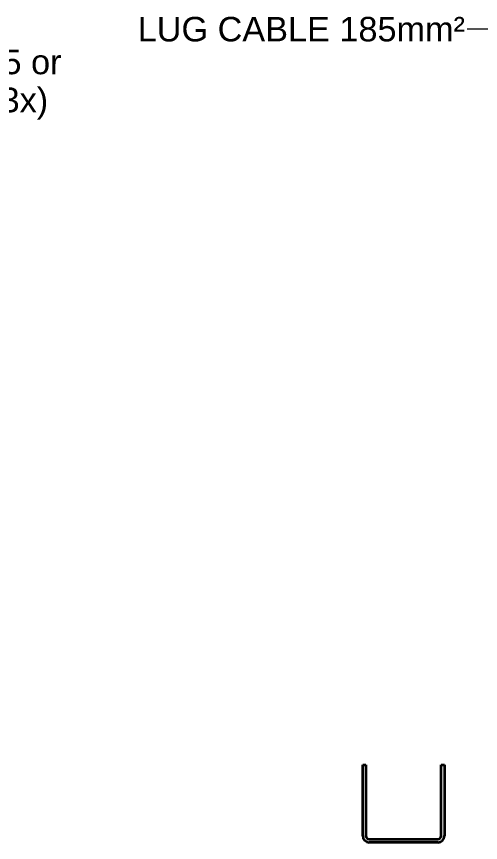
# Model space of a CAD drawing. Header units: millimetres. Extents: x -116965 to 323937, y 291661 to 566926.
# Drawn here: x -18769 to -18485, y 302368 to 302873 of the extents above; entities that cross this region are included whole.
import ezdxf

# ---------------------------------------------------------------- set-up
doc = ezdxf.new("R2010")
doc.units = ezdxf.units.MM
doc.layers.get('0').update_dxf_attribs({"lineweight": 18})
doc.layers.add('Symbols(Schneider)', color=7, linetype='Continuous', lineweight=18)
doc.layers.add('Visible Edges(Schneider)', color=7, linetype='Continuous', lineweight=35)
doc.styles.add('schneder_1', font='micross.ttf')
doc.dimstyles.new('estilo_Schneider$7', dxfattribs={"dimscale": 5, "dimtxt": 3, "dimasz": 3, "dimexe": 2, "dimexo": 1, "dimgap": 0.3, "dimtad": 1, "dimtoh": 1, "dimrnd": 1e-08, "dimzin": 12, "dimtxsty": 'schneder_1', "dimblk": 'Filled-1', "dimcen": 0.09, "dimdle": 10, "dimclrd": 7, "dimclre": 7, "dimclrt": 7, "dimadec": 1, "dimazin": 3, "dimtfac": 0.5, "dimtdec": 3, "dimtmove": 0, "dimatfit": 3, "dimldrblk": 'Filled-1', "dimfxl": 1, "dimtolj": 1, "dimlwd": 15, "dimlwe": 25, "dimarcsym": 0})

# ---------------------------------------------------------------- blocks, each defined once
blk = doc.blocks.new('Filled-1')
at = {"color": 0}
for p, q in [((0, 0), (-1, 0.167)), ((-1, 0.167), (-1, -0.167)), ((-1, 0), (0, 0)), ((-1, -0.167), (0, 0))]:
    blk.add_line(p, q, dxfattribs=at)
at = {"color": 0, "flags": 128}
blk.add_lwpolyline([(-1, -0.167), (0, 0), (-1, 0.167), (-1, -0.167)], dxfattribs=at)
at = {"color": 0}
blk.add_solid([(-1, -0.167), (0, 0), (-1, 0.167), (-1, -0.167)], dxfattribs=at)

msp = doc.modelspace()

# ---------------------------------------------------------------- linework, layer by layer
at = {"layer": 'Visible Edges(Schneider)'}
for p, q in [((-18557.298825, 302415.815878), (-18555.298825, 302415.815878)), ((-18557.298825, 302372.315878), (-18557.298825, 302415.815878)), ((-18555.298825, 302415.815878), (-18555.298825, 302372.315878)), ((-18509.298825, 302415.815878), (-18507.298825, 302415.815878)), ((-18509.298825, 302372.315878), (-18509.298825, 302415.815878)), ((-18507.298825, 302415.815878), (-18507.298825, 302372.315878)), ((-18553.298825, 302370.315878), (-18511.298825, 302370.315878)), ((-18511.298825, 302368.315878), (-18553.298825, 302368.315878))]:
    msp.add_line(p, q, dxfattribs=at)
for centre, radius, start, end in [((-18553.298825, 302372.315878), 4, 180, 270), ((-18553.298825, 302372.315878), 2, 180, 270), ((-18511.298825, 302372.315878), 4, 270, 0), ((-18511.298825, 302372.315878), 2, 270, 0)]:
    msp.add_arc(centre, radius, start, end, dxfattribs=at)

# ---------------------------------------------------------------- texts
at = {"layer": 'Symbols(Schneider)', "color": 7, "insert": (-18594.839995, 302865.618798), "char_height": 15.0000006, "width": 199.78380203, "attachment_point": 5, "style": 'schneder_1'}
msp.add_mtext('{LUG CABLE 185mm²}', dxfattribs=at)
at = {"layer": 'Symbols(Schneider)', "color": 7, "insert": (-18843.520639, 302831.778583), "char_height": 15.0000006, "width": 202.84171104, "attachment_point": 5, "line_spacing_factor": 0.929937, "style": 'schneder_1'}
msp.add_mtext('{CT 16509 to 16515 or\\P16459 to 16465 (3x)}', dxfattribs=at)

# ---------------------------------------------------------------- leaders
at = {"layer": 'Symbols(Schneider)', "color": 7, "linetype": 'Continuous', "lineweight": 18, "annotation_type": 0, "has_hookline": 1}
for points, hookline_direction, text_width in [([(-18400.768623, 302865.618798), (-18493.448094, 302865.618798)], 1, 197.752395), ([(-19047.013159, 302643.290451), (-18961.441494, 302831.778583), (-18946.441494, 302831.778583)], 0, 201.947484)]:
    msp.add_leader(points, dimstyle='estilo_Schneider$7', override={"dimtad": 0}, dxfattribs=dict(at, hookline_direction=hookline_direction, text_width=text_width))

doc.saveas('drawing.dxf')
